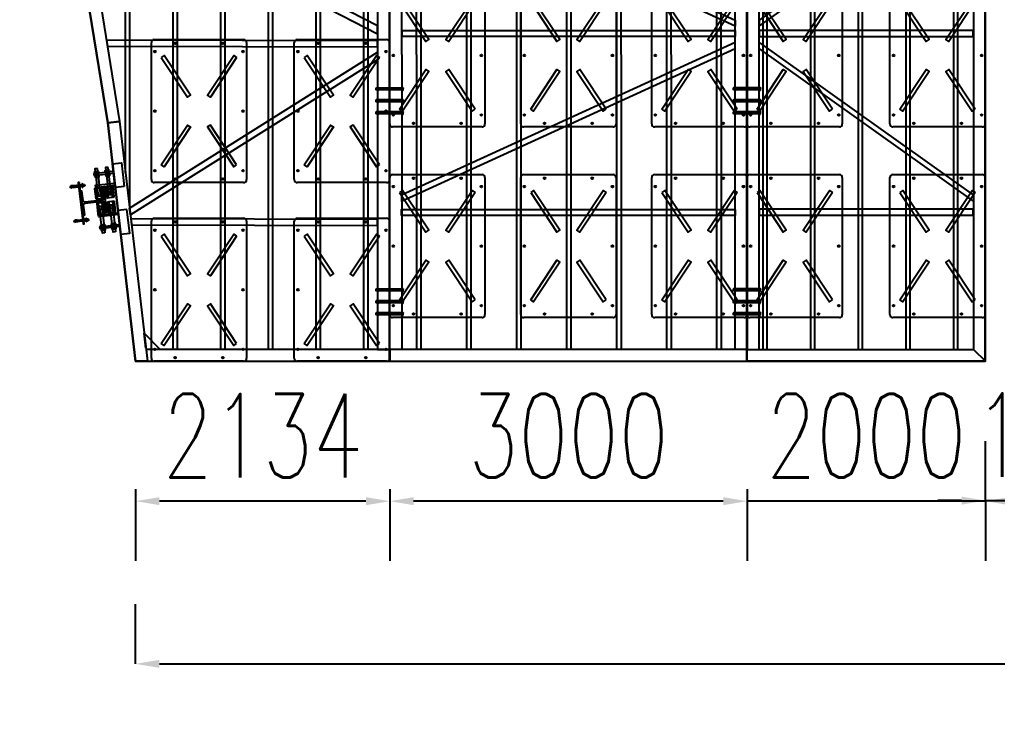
# Model space of a CAD drawing. Extents: x -89702 to 926017, y -610001 to -56924.
# Drawn here: x 327842 to 336052, y -133761 to -127853 of the extents above; entities that cross this region are included whole.
import ezdxf

# ---------------------------------------------------------------- set-up
doc = ezdxf.new("R2010")
doc.units = 0
doc.header["$LTSCALE"] = 10
doc.header["$MEASUREMENT"] = 0
doc.linetypes.add('CENTER', pattern=[2, 1.25, -0.25, 0.25, -0.25])
for name, color, linetype in [('BJ02', 2, 'Continuous'), ('CEN', 1, 'CENTER'), ('L-TEXT文字标注', 7, 'Continuous'), ('W-FLOAT_BOWL浮筒', 253, 'Continuous'), ('W-STEEL_FRAME钢架', 3, 'Continuous'), ('W-STEEL_KEEL钢龙骨', 5, 'Continuous'), ('螺栓孔位', 2, 'Continuous'), ('铝合金', 7, 'Continuous')]:
    doc.layers.add(name, color=color, linetype=linetype)
doc.styles.add('STANDARD_T3', font='simplex.shx', dxfattribs={"width": 0.7, "bigfont": 'gbcbig.shx'})
doc.dimstyles.new('W&&200', dxfattribs={"dimtxt": 700, "dimasz": 200, "dimexe": 500, "dimexo": 600, "dimgap": 200, "dimtad": 1, "dimdec": 0, "dimzin": 0, "dimdsep": 46, "dimtxsty": 'STANDARD_T3', "dimcen": 0.09, "dimclrd": 1, "dimclre": 1, "dimclrt": 7, "dimazin": 2, "dimtfac": 1, "dimtdec": 0, "dimtix": 1, "dimtmove": 2, "dimatfit": 3, "dimfxl": 0, "dimtolj": 1, "dimtzin": 0, "dimarcsym": 0})
pattern_1 = [(49.6842015, (-1069730.3955, -2707870.676), (-6.052264039, 5.135562896), []), (139.6842015, (-1069730.3955, -2707870.676), (-5.135562896, -6.052264039), [])]
pattern_2 = [(49.6842015, (-1069640.696, -2707863.326), (-6.052264039, 5.135562896), []), (139.6842015, (-1069640.696, -2707863.326), (-5.135562896, -6.052264039), [])]

# ---------------------------------------------------------------- blocks, each defined once
blk = doc.blocks.new('0')
at = {"layer": 'BJ02', "color": 5}
for points in [[(582365.5, 9124.4), (579365.6, 9124.4), (579365.5, -875.6), (582365.5, -875.6)], [(584365.5, 9124.4), (582365.5, 9124.4), (582365.5, -875.6), (584365.5, -875.6)], [(579365.5, 5124.3), (576259.2, 5124.3), (576676.6, 3124.4), (576998.9, 1124.4), (577231.9, -875.6), (579365.5, -875.6)]]:
    blk.add_lwpolyline(points, close=True, dxfattribs=at)
blk = doc.blocks.new('HW200a')
at = {"layer": 'W-STEEL_FRAME钢架'}
blk.add_lwpolyline([(-1440883.4, 1205965.4), (-1440803.4, 1205965.4), (-1440803.4, 1205953.4), (-1441003.4, 1205953.4), (-1441003.4, 1205965.4), (-1440923.4, 1205965.4, 0.414214), (-1440907.4, 1205981.4), (-1440907.4, 1206125.4, 0.414214), (-1440923.4, 1206141.4), (-1441003.4, 1206141.4), (-1441003.4, 1206153.4), (-1440803.4, 1206153.4), (-1440803.4, 1206141.4), (-1440883.4, 1206141.4, 0.414214), (-1440899.4, 1206125.4), (-1440899.4, 1205981.4, 0.414214)], format="xyb", close=True, dxfattribs=at)
blk = doc.blocks.new('$matou$00000145')
at = {"layer": 'W-FLOAT_BOWL浮筒'}
for p, q in [((-600, -375), (-600, 375)), ((-575, 400), (575, 400)), ((600, 375), (600, -375)), ((575, -400), (-575, -400))]:
    blk.add_line(p, q, dxfattribs=at)
at = {"layer": 'W-FLOAT_BOWL浮筒', "color": 3}
for p, q in [((-507, 370), (-493, 370)), ((-500, 377), (-500, 363)), ((-7, 370), (7, 370)), ((0, 377), (0, 363)), ((493, 370), (507, 370)), ((500, 377), (500, 363)), ((-577, 200), (-563, 200)), ((-570, 207), (-570, 193)), ((563, 200), (577, 200)), ((570, 207), (570, 193)), ((-577, -200), (-563, -200)), ((-570, -193), (-570, -207)), ((563, -200), (577, -200)), ((570, -193), (570, -207)), ((-507, -370), (-493, -370)), ((-500, -377), (-500, -363)), ((-7, -370), (7, -370)), ((0, -377), (0, -363)), ((493, -370), (507, -370)), ((500, -377), (500, -363))]:
    blk.add_line(p, q, dxfattribs=at)
at = {"layer": 'W-FLOAT_BOWL浮筒', "ltscale": 100}
for points in [[(-450.2, 316.3), (-116.8, 95.4), (-133.3, 70.3), (-466.8, 291.3)], [(450.2, 316.3), (116.8, 95.4), (133.3, 70.3), (466.8, 291.3)], [(-450.2, -316.3), (-116.8, -95.4), (-133.3, -70.3), (-466.8, -291.3)], [(450.2, -316.3), (116.8, -95.4), (133.3, -70.3), (466.8, -291.3)]]:
    blk.add_lwpolyline(points, close=True, dxfattribs=at)
at = {"layer": 'W-FLOAT_BOWL浮筒'}
for centre in [(-500, 370), (0, 370), (500, 370), (-570, 200), (570, 200), (-570, -200), (570, -200), (-500, -370), (0, -370), (500, -370)]:
    blk.add_circle(centre, 7, dxfattribs=at)
for centre, start, end in [((-575, 375), 90, 180), ((575, 375), 0, 90), ((-575, -375), 180, 270), ((575, -375), 270, 0)]:
    blk.add_arc(centre, 25, start, end, dxfattribs=at)
blk = doc.blocks.new('*U165')
at = {"layer": 'W-FLOAT_BOWL浮筒', "rotation": 270}
blk.add_blockref('$matou$00000145', (0, 0), dxfattribs=at)
blk = doc.blocks.new('*U166')
at = {"layer": 'W-FLOAT_BOWL浮筒', "color": 0, "linetype": 'ByBlock', "lineweight": -2, "transparency": 16777216}
for p in [(0, 8000), (1200, 8000), (0, 6400), (1200, 6400), (0, 4800), (1200, 4800), (0, 3200), (1200, 3200), (0, 1600), (1200, 1600), (0, 0), (1200, 0)]:
    blk.add_blockref('*U165', p, dxfattribs=at)
blk = doc.blocks.new('*U191')
at = {"layer": 'W-FLOAT_BOWL浮筒', "rotation": 270}
blk.add_blockref('$matou$00000145', (0, 0), dxfattribs=at)
blk = doc.blocks.new('*U192')
at = {"layer": 'W-FLOAT_BOWL浮筒', "color": 0, "linetype": 'ByBlock', "lineweight": -2, "transparency": 16777216}
for p in [(0, 8000), (1100, 8000), (2200, 8000), (0, 6400), (1100, 6400), (2200, 6400), (0, 4800), (1100, 4800), (2200, 4800), (0, 3200), (1100, 3200), (2200, 3200), (0, 1600), (1100, 1600), (2200, 1600), (0, 0), (1100, 0), (2200, 0)]:
    blk.add_blockref('*U191', p, dxfattribs=at)
blk = doc.blocks.new('*U201')
at = {"layer": 'W-FLOAT_BOWL浮筒', "rotation": 270}
blk.add_blockref('$matou$00000145', (0, 0), dxfattribs=at)
blk = doc.blocks.new('*U202')
at = {"layer": 'W-FLOAT_BOWL浮筒', "color": 0, "linetype": 'ByBlock', "lineweight": -2, "transparency": 16777216}
for p in [(0, 4500), (1200, 4500), (0, 3000), (1200, 3000), (0, 1500), (1200, 1500), (0, 0), (1200, 0)]:
    blk.add_blockref('*U201', p, dxfattribs=at)
blk = doc.blocks.new('*D1413')
at = {"layer": 'Defpoints', "color": 0, "transparency": 16777216}
for p in [(333950.5, -130721.1), (333950.5, -131895.3), (335950.5, -131890.7)]:
    blk.add_point(p, dxfattribs=at)
at = {"layer": 'L-TEXT文字标注', "color": 1, "lineweight": -2, "transparency": 16777216}
for p, q in [((333950.5, -131795.3), (333950.5, -132395.3)), ((333750.5, -131895.3), (333550.5, -131895.3)), ((335950.5, -131895.3), (333950.5, -131895.3)), ((335950.5, -131895.3), (335950.5, -132395.3)), ((336150.5, -131895.3), (336350.5, -131895.3))]:
    blk.add_line(p, q, dxfattribs=at)
at = {"layer": 'L-TEXT文字标注', "color": 1, "transparency": 16777216}
for points in [[(333750.5, -131861.9), (333750.5, -131928.6), (333950.5, -131895.3)], [(336150.5, -131861.9), (336150.5, -131928.6), (335950.5, -131895.3)]]:
    blk.add_solid(points, dxfattribs=at)
at = {"layer": 'L-TEXT文字标注', "color": 7, "transparency": 16777216, "insert": (334950.5, -131345.3), "char_height": 700, "attachment_point": 5, "style": 'STANDARD_T3'}
blk.add_mtext('\\A1;2000', dxfattribs=at)
blk = doc.blocks.new('*D1414')
at = {"layer": 'Defpoints', "color": 0, "transparency": 16777216}
for p in [(330950.5, -130721.1), (333950.5, -130721.1), (330950.5, -131895.3)]:
    blk.add_point(p, dxfattribs=at)
at = {"layer": 'L-TEXT文字标注', "color": 1, "lineweight": -2, "transparency": 16777216}
for p, q in [((330950.5, -131795.3), (330950.5, -132395.3)), ((333950.5, -131795.3), (333950.5, -132395.3)), ((333750.5, -131895.3), (331150.5, -131895.3))]:
    blk.add_line(p, q, dxfattribs=at)
at = {"layer": 'L-TEXT文字标注', "color": 1, "transparency": 16777216}
for points in [[(331150.5, -131861.9), (331150.5, -131928.6), (330950.5, -131895.3)], [(333750.5, -131861.9), (333750.5, -131928.6), (333950.5, -131895.3)]]:
    blk.add_solid(points, dxfattribs=at)
at = {"layer": 'L-TEXT文字标注', "color": 7, "transparency": 16777216, "insert": (332450.5, -131345.3), "char_height": 700, "attachment_point": 5, "style": 'STANDARD_T3'}
blk.add_mtext('\\A1;3000', dxfattribs=at)
blk = doc.blocks.new('*D1412')
at = {"layer": 'Defpoints', "color": 0, "transparency": 16777216}
for p in [(328816.9, -130721.1), (330950.5, -130721.1), (328816.9, -131895.3)]:
    blk.add_point(p, dxfattribs=at)
at = {"layer": 'L-TEXT文字标注', "color": 1, "lineweight": -2, "transparency": 16777216}
for p, q in [((328816.9, -131795.3), (328816.9, -132395.3)), ((330950.5, -131795.3), (330950.5, -132395.3)), ((330750.5, -131895.3), (329016.9, -131895.3))]:
    blk.add_line(p, q, dxfattribs=at)
at = {"layer": 'L-TEXT文字标注', "color": 1, "transparency": 16777216}
for points in [[(329016.9, -131861.9), (329016.9, -131928.6), (328816.9, -131895.3)], [(330750.5, -131861.9), (330750.5, -131928.6), (330950.5, -131895.3)]]:
    blk.add_solid(points, dxfattribs=at)
at = {"layer": 'L-TEXT文字标注', "color": 7, "transparency": 16777216, "insert": (329883.7, -131345.3), "char_height": 700, "attachment_point": 5, "style": 'STANDARD_T3'}
blk.add_mtext('\\A1;2134', dxfattribs=at)
blk = doc.blocks.new('*D1411')
at = {"layer": 'Defpoints', "color": 0, "transparency": 16777216}
for p in [(362950.3, -132265.7), (328816.4, -133260.7), (362950.3, -133260.7)]:
    blk.add_point(p, dxfattribs=at)
at = {"layer": 'L-TEXT文字标注', "color": 1, "lineweight": -2, "transparency": 16777216}
for p, q in [((328816.4, -133260.7), (328816.4, -132760.7)), ((362950.3, -133160.7), (362950.3, -133760.7)), ((329016.4, -133260.7), (362750.3, -133260.7))]:
    blk.add_line(p, q, dxfattribs=at)
at = {"layer": 'L-TEXT文字标注', "color": 1, "transparency": 16777216}
for points in [[(329016.4, -133227.3), (329016.4, -133294), (328816.4, -133260.7)], [(362750.3, -133227.3), (362750.3, -133294), (362950.3, -133260.7)]]:
    blk.add_solid(points, dxfattribs=at)
at = {"layer": 'L-TEXT文字标注', "color": 7, "transparency": 16777216, "insert": (345883.3, -132710.7), "char_height": 700, "attachment_point": 5, "style": 'STANDARD_T3'}
blk.add_mtext('\\A1;34134', dxfattribs=at)
blk = doc.blocks.new('1')
at = {"lineweight": -3}
for p, q in [((-1521933.3, 1214351.8), (-1521931.3, 1214354.8)), ((-1521933.3, 1214136.4), (-1521933.3, 1214351.8)), ((-1521919.3, 1214351.8), (-1521933.3, 1214351.8)), ((-1521921.3, 1214354.8), (-1521931.3, 1214354.8)), ((-1521919.3, 1214351.8), (-1521921.3, 1214354.8)), ((-1521919.3, 1214136.4), (-1521919.3, 1214351.8)), ((-1521938.3, 1214338.4), (-1521935.3, 1214338.4)), ((-1521938.3, 1214336.4), (-1521931.3, 1214336.4)), ((-1521938.3, 1214336.4), (-1521914.3, 1214336.4)), ((-1521936.3, 1214341.4), (-1521936.3, 1214346.4)), ((-1521936.3, 1214346.4), (-1521916.3, 1214346.4)), ((-1521935.3, 1214341.4), (-1521936.3, 1214341.4)), ((-1521933.9, 1214347.4), (-1521931.6, 1214347.4)), ((-1521931.6, 1214347.4), (-1521918.6, 1214347.4)), ((-1521931.6, 1214346.4), (-1521931.6, 1214341.4)), ((-1521918.6, 1214347.4), (-1521920.9, 1214347.4)), ((-1521920.9, 1214346.4), (-1521920.9, 1214341.4)), ((-1521917.3, 1214341.4), (-1521916.3, 1214341.4)), ((-1521914.3, 1214338.4), (-1521917.3, 1214338.4)), ((-1521916.3, 1214341.4), (-1521916.3, 1214346.4)), ((-1521938.3, 1214136.4), (-1521931.3, 1214136.4)), ((-1521938.3, 1214136.4), (-1521914.3, 1214136.4)), ((-1521938.3, 1214134.4), (-1521935.3, 1214134.4)), ((-1521935.3, 1214131.4), (-1521936.3, 1214131.4)), ((-1521936.3, 1214131.4), (-1521936.3, 1214126.4)), ((-1521936.3, 1214126.4), (-1521916.3, 1214126.4)), ((-1521933.9, 1214125.4), (-1521931.6, 1214125.4)), ((-1521931.6, 1214126.4), (-1521931.6, 1214131.4)), ((-1521931.6, 1214125.4), (-1521918.6, 1214125.4)), ((-1521920.9, 1214126.4), (-1521920.9, 1214131.4)), ((-1521918.6, 1214125.4), (-1521920.9, 1214125.4)), ((-1521914.3, 1214134.4), (-1521917.3, 1214134.4)), ((-1521917.3, 1214131.4), (-1521916.3, 1214131.4)), ((-1521916.3, 1214131.4), (-1521916.3, 1214126.4))]:
    blk.add_line(p, q, dxfattribs=at)
at = {"color": 6, "lineweight": -3}
for p, q in [((-1521931.3, 1214136.4), (-1521931.3, 1214354.8)), ((-1521921.3, 1214136.4), (-1521921.3, 1214354.8))]:
    blk.add_line(p, q, dxfattribs=at)
at = {"color": 1}
for p, q in [((-1521936.3, 1214346.4), (-1521933.9, 1214347.4)), ((-1521918.6, 1214347.4), (-1521916.3, 1214346.4))]:
    blk.add_line(p, q, dxfattribs=at)
at = {"lineweight": -3}
for points in [[(-1521933.3, 1214336.4), (-1521938.3, 1214336.4), (-1521938.3, 1214338.4), (-1521914.3, 1214338.4), (-1521914.3, 1214336.4), (-1521919.3, 1214336.4)], [(-1521935.3, 1214338.4), (-1521935.3, 1214341.4), (-1521917.3, 1214341.4), (-1521917.3, 1214338.4)], [(-1521933.3, 1214136.4), (-1521938.3, 1214136.4), (-1521938.3, 1214134.4), (-1521914.3, 1214134.4), (-1521914.3, 1214136.4), (-1521919.3, 1214136.4)], [(-1521935.3, 1214134.4), (-1521935.3, 1214131.4), (-1521917.3, 1214131.4), (-1521917.3, 1214134.4)]]:
    blk.add_lwpolyline(points, dxfattribs=at)
for centre, radius, start, end in [((-1521933.9, 1214128.6), 3.22, 223.60282, 316.39718), ((-1521926.3, 1214140.1), 14.7, 248.76069, 291.23931), ((-1521918.6, 1214128.6), 3.22, 223.60282, 316.39718)]:
    blk.add_arc(centre, radius, start, end, dxfattribs=at)
blk = doc.blocks.new('螺栓孔位')
at = {"layer": '螺栓孔位', "color": 1, "rotation": 270}
for p in [(-1214244.1, -1521833.3), (-1214244.1, -1521933.3), (-1214244.1, -1522033.3)]:
    blk.add_blockref('1', p, dxfattribs=at)
blk = doc.blocks.new('*U1940')
at = {"layer": 'W-STEEL_KEEL钢龙骨', "color": 4}
blk.add_lwpolyline([(-17.7, -4900), (-17.5, 5000), (17.5, 5000), (17.3, -4900)], close=True, dxfattribs=at)
blk = doc.blocks.new('*U1941')
at = {"layer": 'W-STEEL_KEEL钢龙骨', "color": 0, "linetype": 'ByBlock', "lineweight": -2, "transparency": 16777216}
for p in [(0, 0), (400, 0), (800, 0), (1200, 0), (1600, 0)]:
    blk.add_blockref('*U1940', p, dxfattribs=at)
blk = doc.blocks.new('C-5')
at = {"layer": 'W-STEEL_FRAME钢架', "color": 1}
for points in [[(413346.4, -105907.3), (413396.4, -105907.3), (413396.4, -107704.3), (413346.4, -107704.3)], [(414746.4, -107704.3), (414796.4, -107704.3), (413515.1, -105904.3), (413465.1, -105904.3)], [(414846.4, -105907.3), (414896.4, -105907.3), (414896.4, -107704.3), (414846.4, -107704.3)], [(414983.4, -107704.3), (414933.4, -107704.3), (416214.7, -105904.3), (416264.7, -105904.3)], [(416346.4, -105907.3), (416396.4, -105907.3), (416396.4, -107704.3), (416346.4, -107704.3)], [(416496.4, -105904.3), (416446.4, -105904.3), (417729, -107704.3), (417779, -107704.3)], [(417846.4, -105907.3), (417896.4, -105907.3), (417896.4, -107704.3), (417846.4, -107704.3)], [(418015.1, -107704.3), (417965.1, -107704.3), (419246.4, -105904.3), (419296.4, -105904.3)], [(419346.1, -105907.3), (419396.1, -105907.3), (419396.1, -107704.3), (419346.1, -107704.3)], [(419496.1, -105904.3), (419446.1, -105904.3), (420728.7, -107704.3), (420778.7, -107704.3)], [(420846.5, -105907.3), (420896.5, -105907.3), (420896.5, -107704.3), (420846.5, -107704.3)]]:
    blk.add_lwpolyline(points, close=True, dxfattribs=at)
at = {"layer": '铝合金', "color": 3}
blk.add_lwpolyline([(412221, -105904.3), (412121, -105804.3), (422121, -105804.3), (422121, -105904.3), (412221, -105904.3)], dxfattribs=at)
blk.add_lwpolyline([(412121, -107804.3), (412221, -107804.3), (412221, -105904.3), (412121, -105804.3)], close=True, dxfattribs=at)
at = {"layer": '铝合金', "color": 2}
for points in [[(422121, -105904.3), (422031, -105904.3), (422031, -107704.3), (422121, -107704.3)], [(412221, -107704.3), (422121, -107704.3), (422121, -107804.3), (412221, -107804.3)]]:
    blk.add_lwpolyline(points, close=True, dxfattribs=at)
at = {"layer": 'W-STEEL_KEEL钢龙骨', "rotation": 270}
blk.add_blockref('*U1941', (417121, -106054.4), dxfattribs=at)
blk = doc.blocks.new('*U1942')
at = {"layer": 'W-STEEL_KEEL钢龙骨', "color": 4}
blk.add_lwpolyline([(-15.7, -4899.7), (-19.3, 4999.7), (15.7, 4999.7), (19.3, -4899.7)], close=True, dxfattribs=at)
blk = doc.blocks.new('*U1943')
at = {"layer": 'W-STEEL_KEEL钢龙骨', "color": 0, "linetype": 'ByBlock', "lineweight": -2, "transparency": 16777216}
for p in [(0, 0), (420, 0), (840, 0), (1260, 0), (1680, 0), (2100, 0), (2520, 0)]:
    blk.add_blockref('*U1942', p, dxfattribs=at)
blk = doc.blocks.new('C-6')
at = {"layer": 'W-STEEL_FRAME钢架', "color": 1}
for points in [[(594890.4, 20801.2), (594890.4, 20851.2), (597687.4, 20851.2), (597687.4, 20801.2)], [(594887.4, 19452.2), (594887.4, 19402.2), (597687.4, 20684.8), (597687.4, 20734.8)], [(594890.4, 19302.2), (594890.4, 19352.2), (597687.4, 19352.2), (597687.4, 19302.2)], [(597687.4, 17971.2), (597687.4, 17921.2), (594887.4, 19202.5), (594887.4, 19252.5)], [(594890.4, 17803.5), (594890.4, 17853.5), (597687.4, 17853.5), (597687.4, 17803.5)], [(594887.4, 16453.5), (594887.4, 16403.5), (597687.4, 17686.1), (597687.4, 17736.1)], [(594890.4, 16303.5), (594890.4, 16353.5), (597687.4, 16353.5), (597687.4, 16303.5)], [(597687.4, 14940.5), (597687.4, 14890.5), (594887.4, 16171.8), (594887.4, 16221.8)], [(594890.4, 14803.5), (594890.4, 14853.5), (597687.4, 14853.5), (597687.4, 14803.5)], [(597687.4, 14702.5), (597687.4, 14752.5), (594887.4, 13471.2), (594887.4, 13421.2)], [(594887.4, 13301.8), (594887.4, 13351.8), (597687.4, 13351.8), (597687.4, 13301.8)]]:
    blk.add_lwpolyline(points, close=True, dxfattribs=at)
at = {"layer": '铝合金', "color": 2}
blk.add_lwpolyline([(594887.8, 12177.1), (594787.8, 12177.1), (594787.8, 22076.5), (594884.2, 22076.5), (594887.8, 12177.1)], dxfattribs=at)
for points in [[(594884.2, 22076.5), (594884.2, 21986.5), (597684.2, 21986.5), (597684.2, 22076.5)], [(597687.8, 12177.1), (597684.2, 22076.5), (597787.8, 22076.5), (597787.8, 12177.1)]]:
    blk.add_lwpolyline(points, close=True, dxfattribs=at)
at = {"layer": '铝合金', "color": 3}
blk.add_lwpolyline([(597787.8, 12077.1), (597787.8, 12177.1), (594787.8, 12177.1), (594787.8, 12077.1)], close=True, dxfattribs=at)
at = {"layer": 'W-STEEL_KEEL钢龙骨'}
blk.add_blockref('*U1943', (595029.7, 17076.8), dxfattribs=at)
blk = doc.blocks.new('C-17')
at = {"color": 1}
for p, q in [((377907.2, -122296.6), (377892, -122171)), ((377892, -122171), (378027.6, -122306.6)), ((377907.2, -122296.6), (377917.2, -122306.6)), ((378027.6, -122306.6), (377917.2, -122306.6))]:
    blk.add_line(p, q, dxfattribs=at)
at = {"color": 3}
for points in [[(376948.3, -116406.6), (377362.1, -118389.7), (377263.4, -118406.6), (376846.1, -116406.6)], [(377362.1, -118389.7), (377685.1, -120395), (377585.8, -120406.6), (377263.5, -118406.5)], [(377685.1, -120395), (377919.4, -122406.6), (377818.8, -122406.6), (377585.8, -120406.6)]]:
    blk.add_lwpolyline(points, close=True, dxfattribs=at)
at = {"color": 2}
blk.add_lwpolyline([(379852.4, -116406.6), (379852.4, -116496.6), (376967.1, -116496.6), (376948.3, -116406.6)], close=True, dxfattribs=at)
blk.add_lwpolyline([(379852.4, -122306.6), (379952.4, -122306.6), (379952.4, -116406.6), (379852.4, -116406.6), (379852.4, -122306.6)], dxfattribs=at)
at = {"color": 1}
blk.add_lwpolyline([(376979.4, -116496.6), (377070.3, -116496.6), (376987.5, -116594.1), (376968.9, -116505.2)], close=True, dxfattribs=at)
at = {"layer": 'BJ02', "color": 3}
blk.add_lwpolyline([(377919.4, -122406.6), (379952.4, -122406.6), (379952.4, -122306.6), (377907.8, -122306.6)], close=True, dxfattribs=at)
at = {"layer": 'W-STEEL_FRAME钢架', "color": 1}
for points in [[(379852.4, -116842), (379852.4, -116931.2), (377315.1, -118164.6), (377303.8, -118110.3), (379852.4, -116842)], [(379852.4, -119657.7), (379852.4, -119592), (377344.4, -118305), (377359.1, -118375.4), (379852.4, -119657.7)], [(379852.4, -119811.4), (379852.4, -119877), (377776.3, -121177.5), (377769.6, -121120.2), (379852.4, -119811.4)]]:
    blk.add_lwpolyline(points, dxfattribs=at)
for points in [[(379852.4, -118267.5), (379852.4, -118217.5), (377324.8, -118211.1), (377335.2, -118261.1)], [(379852.4, -119767.3), (379852.4, -119717.3), (377575, -119711.5), (377583, -119761.5)], [(379852.4, -121267.3), (379852.4, -121217.3), (377780.1, -121210.9), (377786, -121261.5)]]:
    blk.add_lwpolyline(points, close=True, dxfattribs=at)
at = {"layer": 'W-STEEL_KEEL钢龙骨', "color": 4}
for points in [[(377335.3, -118261.6), (377335.4, -116406.6), (377370.4, -116406.6), (377370.3, -118440.6)], [(377735.1, -120824.6), (377735.4, -116406.6), (377770.4, -116406.6), (377770.1, -121124.9)], [(378135.1, -122306.6), (378135.4, -116406.6), (378170.4, -116406.6), (378170.1, -122306.6)], [(378535.1, -122306.6), (378535.4, -116406.6), (378570.4, -116406.6), (378570.1, -122306.6)], [(378935.1, -122306.6), (378935.4, -116406.6), (378970.4, -116406.6), (378970.1, -122306.6)], [(379335.1, -122306.6), (379335.4, -116406.6), (379370.4, -116406.6), (379370.1, -122306.6)], [(379735.1, -122306.6), (379735.4, -116406.6), (379770.4, -116406.6), (379770.1, -122306.6)]]:
    blk.add_lwpolyline(points, dxfattribs=at)
blk = doc.blocks.new('*D2376')
at = {"layer": 'Defpoints', "color": 0, "transparency": 16777216}
for p in [(335950.5, -131890.7), (337450.3, -131890.7), (337450.3, -131951.6)]:
    blk.add_point(p, dxfattribs=at)
at = {"layer": 'L-TEXT文字标注', "color": 1, "lineweight": -2, "transparency": 16777216}
for p, q in [((335950.5, -131890.7), (335950.5, -131390.7)), ((337450.3, -131890.7), (337450.3, -131390.7)), ((335750.5, -131890.7), (335550.5, -131890.7)), ((335950.5, -131890.7), (337450.3, -131890.7)), ((337650.3, -131890.7), (337850.3, -131890.7))]:
    blk.add_line(p, q, dxfattribs=at)
at = {"layer": 'L-TEXT文字标注', "color": 1, "transparency": 16777216}
for points in [[(335750.5, -131857.4), (335750.5, -131924), (335950.5, -131890.7)], [(337650.3, -131857.4), (337650.3, -131924), (337450.3, -131890.7)]]:
    blk.add_solid(points, dxfattribs=at)
at = {"layer": 'L-TEXT文字标注', "color": 7, "transparency": 16777216, "insert": (336700.4, -131340.7), "char_height": 700, "attachment_point": 5, "style": 'STANDARD_T3'}
blk.add_mtext('\\A1;1500', dxfattribs=at)
blk = doc.blocks.new('NY-M12')
for p, q in [((-0.8, 0), (0.1, -1.5)), ((-0.1, 0), (0.8, -1.5))]:
    blk.add_line(p, q)
blk.add_lwpolyline([(11, 0), (-11, 0), (-11, -1.5), (11, -1.5)], close=True)
blk = doc.blocks.new('$matou$00000104')
for p, q in [((-60.6, 6.1, 0), (-62, 5.3, 0)), ((-62, -5.3, 0), (-62, 5.3, 0)), ((-60.6, 6.1, 0), (-56.9, 5.4, 0)), ((-60.6, -6.1, 0), (-60.6, 6.1, 0)), ((-56.9, 6.5, 0), (-56.9, 5.4, 0)), ((-40.3, 6.5, 0), (-54, 8.9, 0)), ((-46.5, 0.8, 0), (-52.4, 0.8, 0)), ((-46, 0.4, 0), (-46, -0.4, 0)), ((-38.6, 6.1, 0), (-40.3, 6.5, 0)), ((-40.3, 5, 0), (-40.3, 6.5, 0)), ((-38.6, 5, 0), (-40.3, 5, 0)), ((-38.6, -6.1, 0), (-38.6, 6.1, 0)), ((-36.8, 6.5, 0), (-38.2, 6.5, 0)), ((-36.3, -6.1, 0), (-36.3, 6.1, 0)), ((-36.3, 6.1, 0), (18.6, 6.1, 0)), ((19.4, 6.1, 0), (18.6, 6.1, 0)), ((18.6, -4.7, 0), (19.4, 6.1, 0)), ((18.6, -6.1, 0), (18.6, 6.1, 0)), ((19.5, 6.1, 0), (19.3, 6.1, 0)), ((19.4, -4.9, 0), (20.3, 4.8, 0)), ((20.1, 4.9, 0), (19.5, 6.1, 0)), ((21.1, 6.1, 0), (20.4, 4.9, 0)), ((20.4, -3.6, 0), (21, 3.6, 0)), ((21.3, 6.1, 0), (21.1, 6.1, 0)), ((21.2, -4.9, 0), (22.1, 4.8, 0)), ((21.9, 4.9, 0), (21.3, 6.1, 0)), ((22.9, 6.1, 0), (22.2, 4.9, 0)), ((22.3, -3.6, 0), (22.8, 3.6, 0)), ((23.1, 6.1, 0), (22.9, 6.1, 0)), ((23, -4.9, 0), (23.9, 4.8, 0)), ((23.7, 4.9, 0), (23.1, 6.1, 0)), ((24.7, 6.1, 0), (24.1, 4.9, 0)), ((24.1, -3.6, 0), (24.6, 3.6, 0)), ((24.9, 6.1, 0), (24.7, 6.1, 0)), ((24.8, -4.9, 0), (25.7, 4.8, 0)), ((25.6, 4.9, 0), (24.9, 6.1, 0)), ((26.5, 6.1, 0), (25.9, 4.9, 0)), ((25.9, -3.6, 0), (26.5, 3.6, 0)), ((26.7, 6.1, 0), (26.5, 6.1, 0)), ((26.6, -4.9, 0), (27.5, 4.8, 0)), ((27.4, 4.9, 0), (26.7, 6.1, 0)), ((28.3, 6.1, 0), (27.7, 4.9, 0)), ((27.7, -3.6, 0), (28.3, 3.6, 0)), ((28.6, 6.1, 0), (28.3, 6.1, 0)), ((28.5, -4.9, 0), (29.4, 4.8, 0)), ((29.2, 4.9, 0), (28.6, 6.1, 0)), ((30.2, 6.1, 0), (29.5, 4.9, 0)), ((29.5, -3.6, 0), (30.1, 3.6, 0)), ((30.4, 6.1, 0), (30.2, 6.1, 0)), ((30.3, -4.9, 0), (31.2, 4.8, 0)), ((31, 4.9, 0), (30.4, 6.1, 0)), ((32, 6.1, 0), (31.3, 4.9, 0)), ((31.4, -3.6, 0), (31.9, 3.6, 0)), ((32.2, 6.1, 0), (32, 6.1, 0)), ((32.1, -4.9, 0), (33, 4.8, 0)), ((32.8, 4.9, 0), (32.2, 6.1, 0)), ((33.8, 6.1, 0), (33.2, 4.9, 0)), ((33.2, -3.6, 0), (33.7, 3.6, 0)), ((34, 6.1, 0), (33.8, 6.1, 0)), ((33.9, -4.9, 0), (34.8, 4.8, 0)), ((34.7, 4.9, 0), (34, 6.1, 0)), ((35.6, 6.1, 0), (35, 4.9, 0)), ((35, -3.6, 0), (35.5, 3.6, 0)), ((35.8, 6.1, 0), (35.6, 6.1, 0)), ((35.7, -4.9, 0), (36.6, 4.8, 0)), ((36.5, 4.9, 0), (35.8, 6.1, 0)), ((36, 15.2, 0), (40.1, 15.2, 0)), ((36, -15.2, 0), (36, 15.2, 0)), ((37.4, 6.1, 0), (36.8, 4.9, 0)), ((36.8, -3.6, 0), (37.4, 3.6, 0)), ((37.7, 6.1, 0), (37.4, 6.1, 0)), ((37.5, -4.9, 0), (38.5, 4.8, 0)), ((38.3, 4.9, 0), (37.7, 6.1, 0)), ((39.3, 6.1, 0), (38.6, 4.9, 0)), ((38.6, -3.6, 0), (39.2, 3.6, 0)), ((39.5, 6.1, 0), (39.3, 6.1, 0)), ((39.4, -4.9, 0), (40.1, 2.7, 0)), ((40.1, 5, 0), (39.5, 6.1, 0)), ((40.1, 15.2, 0), (40.1, -15.2, 0)), ((48.4, 10.1, 0), (41.6, 10.1, 0)), ((41.6, -10.1, 0), (41.6, 10.1, 0)), ((48.4, 5.3, 0), (41.6, 5.3, 0)), ((48.4, 10.1, 0), (49.2, 8.8, 0)), ((49.2, -8.8, 0), (49.2, 8.8, 0)), ((49.9, 6.1, 0), (49.2, 4.9, 0)), ((49.2, -3.6, 0), (49.8, 3.6, 0)), ((50.1, 6.1, 0), (49.9, 6.1, 0)), ((50, -4.9, 0), (50.9, 4.8, 0)), ((50.7, 4.9, 0), (50.1, 6.1, 0)), ((51.7, 6.1, 0), (51, 4.9, 0)), ((51.1, -3.6, 0), (51.6, 3.6, 0)), ((51.9, 6.1, 0), (51.7, 6.1, 0)), ((51.8, -4.9, 0), (52.7, 4.8, 0)), ((52.5, 4.9, 0), (51.9, 6.1, 0)), ((53.5, 6.1, 0), (52.9, 4.9, 0)), ((52.9, -3.6, 0), (53.4, 3.6, 0)), ((53.7, 6.1, 0), (53.5, 6.1, 0)), ((53.6, -4.9, 0), (54.5, 4.8, 0)), ((54.4, 4.9, 0), (53.7, 6.1, 0)), ((55.3, 6.1, 0), (54.7, 4.9, 0)), ((54.7, -3.6, 0), (55.2, 3.6, 0)), ((55.5, 6.1, 0), (55.3, 6.1, 0)), ((55.4, -4.9, 0), (56.3, 4.8, 0)), ((56.2, 4.9, 0), (55.5, 6.1, 0)), ((57.1, 6.1, 0), (56.5, 4.9, 0)), ((56.5, -3.6, 0), (57.1, 3.6, 0)), ((57.4, 6.1, 0), (57.1, 6.1, 0)), ((57.2, -4.9, 0), (58.2, 4.8, 0)), ((58, 4.9, 0), (57.4, 6.1, 0)), ((58.1, -6.1, 0), (58.1, 0, 0)), ((58.6, 5.5, 0), (58.3, 4.9, 0)), ((58.6, 5.5, 0), (59.3, 4.8, 0)), ((59.3, -4.9, 0), (59.3, 4.8, 0)), ((-60.6, -6.1, 0), (-62, -5.3, 0)), ((-60.6, -6.1, 0), (-56.9, -5.4, 0)), ((-56.9, -6.5, 0), (-56.9, -5.4, 0)), ((-40.3, -6.5, 0), (-54, -8.9, 0)), ((-46.5, -0.8, 0), (-52.4, -0.8, 0)), ((-38.6, -4.8, 0), (-40.3, -5, 0)), ((-40.3, -5, 0), (-40.3, -6.5, 0)), ((-38.6, -6.1, 0), (-40.3, -6.5, 0)), ((-36.8, -6.5, 0), (-38.2, -6.5, 0)), ((18.3, -6.1, 0), (-36.3, -6.1, 0)), ((18.6, -6.1, 0), (18.3, -6.1, 0)), ((19.2, -4.9, 0), (18.6, -6.1, 0)), ((20.2, -6.1, 0), (19.5, -4.9, 0)), ((20.4, -6.1, 0), (20.2, -6.1, 0)), ((21, -4.9, 0), (20.4, -6.1, 0)), ((22, -6.1, 0), (21.3, -4.9, 0)), ((22.2, -6.1, 0), (22, -6.1, 0)), ((22.8, -4.9, 0), (22.2, -6.1, 0)), ((23.8, -6.1, 0), (23.2, -4.9, 0)), ((24, -6.1, 0), (23.8, -6.1, 0)), ((24.7, -4.9, 0), (24, -6.1, 0)), ((25.6, -6.1, 0), (25, -4.9, 0)), ((25.8, -6.1, 0), (25.6, -6.1, 0)), ((26.5, -4.9, 0), (25.8, -6.1, 0)), ((27.4, -6.1, 0), (26.8, -4.9, 0)), ((27.6, -6.1, 0), (27.4, -6.1, 0)), ((28.3, -4.9, 0), (27.6, -6.1, 0)), ((29.3, -6.1, 0), (28.6, -4.9, 0)), ((29.5, -6.1, 0), (29.3, -6.1, 0)), ((30.1, -4.9, 0), (29.5, -6.1, 0)), ((31.1, -6.1, 0), (30.4, -4.9, 0)), ((31.3, -6.1, 0), (31.1, -6.1, 0)), ((31.9, -4.9, 0), (31.3, -6.1, 0)), ((32.9, -6.1, 0), (32.2, -4.9, 0)), ((33.1, -6.1, 0), (32.9, -6.1, 0)), ((33.8, -4.9, 0), (33.1, -6.1, 0)), ((34.7, -6.1, 0), (34.1, -4.9, 0)), ((34.9, -6.1, 0), (34.7, -6.1, 0)), ((35.6, -4.9, 0), (34.9, -6.1, 0)), ((36.5, -6.1, 0), (35.9, -4.9, 0)), ((40.1, -15.2, 0), (36, -15.2, 0)), ((36.7, -6.1, 0), (36.5, -6.1, 0)), ((37.4, -4.9, 0), (36.7, -6.1, 0)), ((38.4, -6.1, 0), (37.7, -4.9, 0)), ((38.6, -6.1, 0), (38.4, -6.1, 0)), ((39.2, -4.9, 0), (38.6, -6.1, 0)), ((40.1, -5.9, 0), (39.5, -4.9, 0)), ((48.4, -5.3, 0), (41.6, -5.3, 0)), ((48.4, -10.1, 0), (41.6, -10.1, 0)), ((48.4, -10.1, 0), (49.2, -8.8, 0)), ((49.8, -4.9, 0), (49.2, -6.1, 0)), ((50.8, -6.1, 0), (50.1, -4.9, 0)), ((51, -6.1, 0), (50.8, -6.1, 0)), ((51.6, -4.9, 0), (51, -6.1, 0)), ((52.6, -6.1, 0), (51.9, -4.9, 0)), ((52.8, -6.1, 0), (52.6, -6.1, 0)), ((53.5, -4.9, 0), (52.8, -6.1, 0)), ((54.4, -6.1, 0), (53.8, -4.9, 0)), ((54.6, -6.1, 0), (54.4, -6.1, 0)), ((55.3, -4.9, 0), (54.6, -6.1, 0)), ((56.2, -6.1, 0), (55.6, -4.9, 0)), ((56.4, -6.1, 0), (56.2, -6.1, 0)), ((57.1, -4.9, 0), (56.4, -6.1, 0)), ((58.1, -6.1, 0), (57.4, -4.9, 0)), ((58.1, -6.1, 0), (59.3, -4.9, 0))]:
    blk.add_line(p, q)
at = {"extrusion": (0, 0, -1)}
for centre, major_axis, start_param, end_param in [((-54.5, 6.5, 0), (-1.71, 1.71), 5.497787, 7.253749), ((-52.4, 5.4, 0), (-3.21, 3.21), 3.926991, 5.497787), ((-53.9, 5.6, 0), (-0.445, 0.445), 4.712389, 10.995574), ((-46.5, 0.4, 0), (0.343, 0.343), -0.785398, 0.785398), ((-46.5, 0.4, 0), (0.343, 0.343), -0.785398, 0.785398), ((-38.2, 6.1, 0), (0.343, 0.343), 3.926991, 5.497787), ((-36.8, 6.1, 0), (0.343, 0.343), -0.785398, 0.785398), ((20.3, 5, 0), (0.129, 0.129), 1.308997, 3.403392), ((22.1, 5, 0), (0.129, 0.129), 1.308997, 3.403392), ((23.9, 5, 0), (0.129, 0.129), 1.308997, 3.403392), ((25.7, 5, 0), (-0.129, 0.129), 2.879793, 4.974188), ((27.5, 5, 0), (-0.129, 0.129), 2.879793, 4.974188), ((29.4, 5, 0), (0.129, 0.129), 1.308997, 3.403392), ((31.2, 5, 0), (0.129, 0.129), 1.308997, 3.403392), ((33, 5, 0), (-0.129, 0.129), 2.879793, 4.974188), ((34.8, 5, 0), (-0.129, 0.129), 2.879793, 4.974188), ((36.6, 5, 0), (-0.129, 0.129), 2.879793, 4.974188), ((38.5, 5, 0), (-0.129, 0.129), 2.879793, 4.974188), ((45, 7.7, 0), (-2.94, 2.94), 1.732823, 2.979566), ((31.1, 0, 0), (12.8, 12.8), 0.489975, 1.080822), ((50.9, 5, 0), (0.129, 0.129), 1.308997, 3.403392), ((52.7, 5, 0), (-0.129, 0.129), 2.879793, 4.974188), ((54.5, 5, 0), (-0.129, 0.129), 2.879793, 4.974188), ((56.3, 5, 0), (-0.129, 0.129), 2.879793, 4.974188), ((58.2, 5, 0), (0.129, 0.129), 1.308997, 3.403392), ((-52.4, -5.4, 0), (-3.21, 3.21), 5.497787, 7.068583), ((-54.5, -6.5, 0), (1.71, 1.71), 2.171029, 3.926991), ((-53.9, -5.6, 0), (0.445, 0.445), 3.141593, 9.424778), ((-46.5, -0.4, 0), (-0.343, 0.343), 2.356194, 3.926991), ((-38.2, -6.1, 0), (0.343, 0.343), 2.356194, 3.926991), ((-36.8, -6.1, 0), (-0.343, 0.343), 2.356194, 3.926991), ((19.4, -5, 0), (-0.129, 0.129), 6.021386, 8.115781), ((21.2, -5, 0), (0.129, 0.129), 4.45059, 6.544985), ((23, -5, 0), (0.129, 0.129), 4.45059, 6.544985), ((24.8, -5, 0), (-0.129, 0.129), 6.021386, 8.115781), ((26.6, -5, 0), (-0.129, 0.129), 6.021386, 8.115781), ((28.5, -5, 0), (-0.129, 0.129), 6.021386, 8.115781), ((30.3, -5, 0), (0.129, 0.129), 4.45059, 6.544985), ((32.1, -5, 0), (0.129, 0.129), 4.45059, 6.544985), ((33.9, -5, 0), (-0.129, 0.129), 6.021386, 8.115781), ((35.7, -5, 0), (-0.129, 0.129), 6.021386, 8.115781), ((37.5, -5, 0), (-0.129, 0.129), 6.021386, 8.115781), ((39.4, -5, 0), (0.129, 0.129), 4.45059, 6.544985), ((45, -7.7, 0), (2.94, 2.94), 0.162027, 1.40877), ((50, -5, 0), (0.129, 0.129), 4.45059, 6.544985), ((51.8, -5, 0), (0.129, 0.129), 4.45059, 6.544985), ((53.6, -5, 0), (-0.129, 0.129), 6.021386, 8.115781), ((55.4, -5, 0), (-0.129, 0.129), 6.021386, 8.115781), ((57.2, -5, 0), (0.129, 0.129), 4.45059, 6.544985)]:
    blk.add_ellipse(centre, major_axis=major_axis, ratio=1, start_param=start_param, end_param=end_param, dxfattribs=at)
for centre in [(-49.7, 4.8, 0), (-49.7, -4.9, 0)]:
    blk.add_ellipse(centre, major_axis=(0.445, 0.445), ratio=1, dxfattribs=at)
at = {"layer": 'CEN'}
blk.add_line((-66.1, 0, 0), (66.1, 0, 0), dxfattribs=at)
at = {"extrusion": (0, 0, -1), "xscale": 1.01056896011507, "yscale": 1.01056896011507, "zscale": -1.010568960117647, "rotation": 90.00000229450367}
blk.add_blockref('NY-M12', (-41.6, 0, 0), dxfattribs=at)

msp = doc.modelspace()

# ---------------------------------------------------------------- hatches: boundary and pattern name
h = msp.add_hatch()
h.set_pattern_fill('ANSI37', color=256, scale=5, angle=4.6842)
h.set_pattern_definition(pattern_2)
h.paths.add_polyline_path([(328534.9, -129265.4, 0.414214), (328529.3, -129261.1), (328514.6, -129262.8), (328522.1, -129327.3), (328528.6, -129326.6), (328532.1, -129356.4), (328540.3, -129355.4, 0.414214), (328544.7, -129349.9)])
h.paths.add_polyline_path([(328485.1, -129356.8, 0.414214), (328490.7, -129361.2), (328498.3, -129360.3), (328494.8, -129330.5), (328501.3, -129329.8), (328493.7, -129265.2), (328479.7, -129266.8, 0.414214), (328475.3, -129272.4)])
h = msp.add_hatch()
h.set_pattern_fill('ANSI37', color=256, scale=5, angle=4.6842)
h.set_pattern_definition(pattern_1)
h.paths.add_polyline_path([(328624.3, -129255, 0.414214), (328618.7, -129250.6), (328604, -129252.4), (328611.5, -129316.9), (328618, -129316.2), (328621.5, -129346), (328629.7, -129345, 0.414214), (328634.1, -129339.5)])
h.paths.add_polyline_path([(328574.5, -129346.4, 0.414214), (328580, -129350.8), (328587.7, -129349.9), (328584.2, -129320.1), (328590.7, -129319.4), (328583.1, -129254.8), (328569.1, -129256.4, 0.414214), (328564.7, -129262)])
h = msp.add_hatch()
h.set_pattern_fill('ANSI37', color=256, scale=5, angle=4.6842)
h.set_pattern_definition(pattern_1)
h.paths.add_polyline_path([(328639.2, -129382.9, 0.414214), (328633.6, -129378.5), (328625.4, -129379.5), (328628.8, -129409.3), (328622.4, -129410), (328629.9, -129474.6), (328644.6, -129472.9, 0.414214), (328649, -129467.3)])
h.paths.add_polyline_path([(328589.4, -129474.3, 0.414214), (328594.9, -129478.7), (328609, -129477), (328601.5, -129412.5), (328595.1, -129413.2), (328591.6, -129383.4), (328584, -129384.3, 0.414214), (328579.6, -129389.9)])
h = msp.add_hatch()
h.set_pattern_fill('ANSI37', color=256, scale=5, angle=4.6842)
h.set_pattern_definition(pattern_2)
h.paths.add_polyline_path([(328549.8, -129393.3, 0.414214), (328544.2, -129388.9), (328536, -129389.9), (328539.4, -129419.7), (328533, -129420.5), (328540.5, -129485), (328555.2, -129483.3, 0.414214), (328559.6, -129477.8)])
h.paths.add_polyline_path([(328500, -129484.7, 0.414214), (328505.6, -129489.1), (328519.6, -129487.5), (328512.1, -129422.9), (328505.7, -129423.6), (328502.2, -129393.8), (328494.6, -129394.7, 0.414214), (328490.2, -129400.3)])

# ---------------------------------------------------------------- linework, layer by layer
for p, q in [((328481.8, -129145.8), (328480, -129130.2)), ((328499.2, -129143.8), (328497.4, -129128.2)), ((328571.2, -129135.4), (328569.4, -129119.8)), ((328588.6, -129133.3), (328586.8, -129117.8)), ((328483.5, -129160.7), (328485.3, -129176.2)), ((328500.9, -129158.7), (328502.7, -129174.2)), ((328572.9, -129150.3), (328574.7, -129165.8)), ((328590.3, -129148.2), (328592.1, -129163.8)), ((328533.7, -129591.5), (328531.9, -129576)), ((328535.5, -129606.4), (328537.3, -129622)), ((328551.1, -129589.5), (328549.3, -129573.9)), ((328552.8, -129604.4), (328554.7, -129620)), ((328623.1, -129581.1), (328621.3, -129565.5)), ((328624.9, -129596), (328626.7, -129611.6)), ((328640.5, -129579.1), (328638.7, -129563.5)), ((328642.2, -129594), (328644.1, -129609.5))]:
    msp.add_line(p, q)
for points in [[(328629.4, -129128.6), (328465.5, -129147.7), (328467.2, -129162.6), (328631.1, -129143.5)], [(328472.9, -129145.3), (328471.5, -129132.7), (328472.7, -129131.1), (328504.6, -129127.4), (328506.2, -129128.6), (328507.7, -129141.3), (328506.4, -129142.9), (328474.6, -129146.6)], [(328496.6, -129103.8), (328474.7, -129106.3), (328501.4, -129334.8), (328523.2, -129332.2)], [(328562.3, -129134.9), (328560.9, -129122.3), (328562.1, -129120.7), (328594, -129116.9), (328595.6, -129118.2), (328597.1, -129130.9), (328595.8, -129132.5), (328563.9, -129136.2)], [(328586, -129093.4), (328564.1, -129095.9), (328590.7, -129324.4), (328612.6, -129321.8)], [(328721.5, -129253.8), (328645, -129262.7), (328621.8, -129064), (328698.3, -129055.1)], [(328475, -129163.1), (328476.5, -129175.8), (328478.1, -129177.1), (328510, -129173.4), (328511.2, -129171.8), (328509.8, -129159.1), (328508.2, -129157.8), (328476.3, -129161.5)], [(328564.4, -129152.7), (328565.9, -129165.4), (328567.5, -129166.7), (328599.4, -129163), (328600.6, -129161.3), (328599.2, -129148.7), (328597.6, -129147.4), (328565.7, -129151.1)], [(328345.3, -129219.4), (328335.3, -129220.5), (328375.8, -129568.2), (328385.8, -129567)], [(328640.9, -129227.9), (328477, -129247), (328478.8, -129261.9), (328642.7, -129242.8)], [(328522.1, -129327.3), (328501.3, -129329.8), (328493.7, -129265.2), (328514.6, -129262.8)], [(328611.5, -129316.9), (328590.7, -129319.4), (328583.1, -129254.8), (328604, -129252.4)], [(328532.1, -129356.4), (328498.3, -129360.3), (328494.8, -129330.5), (328528.6, -129326.6)], [(328621.5, -129346), (328587.7, -129349.9), (328584.2, -129320.1), (328618, -129316.2)], [(328625.4, -129379.5), (328591.6, -129383.4), (328595.1, -129413.2), (328628.8, -129409.3)], [(328536, -129389.9), (328502.2, -129393.8), (328505.7, -129423.6), (328539.4, -129419.7)], [(328559.5, -129643.9), (328537.7, -129646.4), (328511, -129418), (328532.9, -129415.4)], [(328533, -129420.5), (328512.1, -129422.9), (328519.6, -129487.5), (328540.5, -129485)], [(328648.9, -129633.5), (328627.1, -129636), (328600.4, -129407.6), (328622.3, -129405)], [(328622.4, -129410), (328601.5, -129412.5), (328609, -129477), (328629.9, -129474.6)], [(328743.9, -129446.2), (328667.4, -129455.1), (328690.5, -129653.8), (328767, -129644.9)], [(328671.4, -129489.9), (328507.6, -129509), (328505.8, -129494.1), (328669.7, -129475)], [(328683, -129589.2), (328519.1, -129608.3), (328517.4, -129593.4), (328681.3, -129574.3)], [(328524.9, -129591.1), (328523.4, -129578.4), (328524.7, -129576.8), (328556.5, -129573.1), (328558.2, -129574.4), (328559.6, -129587), (328558.3, -129588.7), (328526.5, -129592.4)], [(328526.9, -129608.9), (328528.4, -129621.5), (328530, -129622.8), (328561.9, -129619.1), (328563.2, -129617.5), (328561.7, -129604.8), (328560.1, -129603.6), (328528.2, -129607.3)], [(328614.3, -129580.7), (328612.8, -129568), (328614.1, -129566.4), (328645.9, -129562.7), (328647.5, -129564), (328649, -129576.6), (328647.7, -129578.2), (328615.9, -129581.9)], [(328616.3, -129598.5), (328617.8, -129611.1), (328619.4, -129612.4), (328651.3, -129608.7), (328652.6, -129607.1), (328651.1, -129594.4), (328649.5, -129593.1), (328617.6, -129596.8)]]:
    msp.add_lwpolyline(points, close=True)
for points in [[(328540.3, -129355.4), (328490.7, -129361.2, -0.414214), (328485.1, -129356.8), (328475.3, -129272.4, -0.414214), (328479.7, -129266.8), (328529.3, -129261.1, -0.414214), (328534.9, -129265.4), (328544.7, -129349.9, -0.414214)], [(328629.7, -129345), (328580, -129350.8, -0.414214), (328574.5, -129346.4), (328564.7, -129262, -0.414214), (328569.1, -129256.4), (328618.7, -129250.6, -0.414214), (328624.3, -129255), (328634.1, -129339.5, -0.414214)], [(328633.6, -129378.5), (328584, -129384.3, 0.414214), (328579.6, -129389.9), (328589.4, -129474.3, 0.414214), (328594.9, -129478.7), (328644.6, -129472.9, 0.414214), (328649, -129467.3), (328639.2, -129382.9, 0.414214)], [(328544.2, -129388.9), (328494.6, -129394.7, 0.414214), (328490.2, -129400.3), (328500, -129484.7, 0.414214), (328505.6, -129489.1), (328555.2, -129483.3, 0.414214), (328559.6, -129477.8), (328549.8, -129393.3, 0.414214)]]:
    msp.add_lwpolyline(points, format="xyb", close=True)
for centre, radius, start, end in [((328476.5, -129138), 7.29, 59.77508, 133.51488), ((328491.8, -129156), 27, 77.71116, 115.5788), ((328502.6, -129134.9), 7.29, 59.77508, 133.51488), ((328565.9, -129127.6), 7.29, 59.77508, 133.51488), ((328566, -129128.6), 7.29, 239.77508, 313.51488), ((328581.2, -129145.6), 27, 77.71116, 115.5788), ((328576.8, -129107.6), 27, 257.71116, 295.5788), ((328591.9, -129124.5), 7.29, 59.77508, 133.51488), ((328592.1, -129125.6), 7.29, 239.77508, 313.51488), ((328476.6, -129139), 7.29, 239.77508, 313.51488), ((328480, -129168.4), 7.29, 59.77508, 133.51488), ((328480.2, -129169.5), 7.29, 239.77508, 313.51488), ((328487.4, -129118), 27, 257.71116, 295.5788), ((328495.3, -129186.5), 27, 77.71116, 115.5788), ((328490.9, -129148.4), 27, 257.71116, 295.5788), ((328502.7, -129136), 7.29, 239.77508, 313.51488), ((328506.1, -129165.4), 7.29, 59.77508, 133.51488), ((328506.2, -129166.5), 7.29, 239.77508, 313.51488), ((328569.4, -129158), 7.29, 59.77508, 133.51488), ((328569.6, -129159.1), 7.29, 239.77508, 313.51488), ((328584.7, -129176), 27, 77.71116, 115.5788), ((328580.3, -129138), 27, 257.71116, 295.5788), ((328595.5, -129155), 7.29, 59.77508, 133.51488), ((328595.6, -129156.1), 7.29, 239.77508, 313.51488), ((328528.4, -129583.7), 7.29, 59.77508, 133.51488), ((328528.5, -129584.8), 7.29, 239.77508, 313.51488), ((328532, -129614.2), 7.29, 59.77508, 133.51488), ((328532.1, -129615.2), 7.29, 239.77508, 313.51488), ((328543.7, -129601.7), 27, 77.71116, 115.5788), ((328539.3, -129563.7), 27, 257.71116, 295.5788), ((328547.3, -129632.2), 27, 77.71116, 115.5788), ((328542.8, -129594.2), 27, 257.71116, 295.5788), ((328554.5, -129580.7), 7.29, 59.77508, 133.51488), ((328554.6, -129581.7), 7.29, 239.77508, 313.51488), ((328558, -129611.1), 7.29, 59.77508, 133.51488), ((328558.2, -129612.2), 7.29, 239.77508, 313.51488), ((328617.8, -129573.3), 7.29, 59.77508, 133.51488), ((328617.9, -129574.4), 7.29, 239.77508, 313.51488), ((328621.4, -129603.8), 7.29, 59.77508, 133.51488), ((328621.5, -129604.8), 7.29, 239.77508, 313.51488), ((328633.1, -129591.3), 27, 77.71116, 115.5788), ((328628.7, -129553.3), 27, 257.71116, 295.5788), ((328636.7, -129621.8), 27, 77.71116, 115.5788), ((328632.2, -129583.8), 27, 257.71116, 295.5788), ((328643.9, -129570.3), 7.29, 59.77508, 133.51488), ((328644, -129571.3), 7.29, 239.77508, 313.51488), ((328647.4, -129600.7), 7.29, 59.77508, 133.51488), ((328647.6, -129601.8), 7.29, 239.77508, 313.51488)]:
    msp.add_arc(centre, radius, start, end)

# ---------------------------------------------------------------- block references
at = {"yscale": -1, "rotation": 6.644981937225936}
msp.add_blockref('$matou$00000104', (328330.3, -129251.3, 0), dxfattribs=at)
at = {"rotation": 6.644981937225936}
msp.add_blockref('$matou$00000104', (328363.9, -129539.4, 0), dxfattribs=at)
at = {"layer": 'BJ02'}
for name, p in [('0', (-248417, -129845.5)), ('C-6', (-263837.4, -142798.1))]:
    msp.add_blockref(name, p, dxfattribs=at)
at = {"layer": 'BJ02', "color": 1, "xscale": -1, "rotation": 270}
msp.add_blockref('C-5', (441754.7, -542842), dxfattribs=at)
at = {"layer": 'BJ02', "color": 1}
msp.add_blockref('C-17', (-49003.9, -8314.5), dxfattribs=at)
at = {"layer": 'W-FLOAT_BOWL浮筒'}
for name, p in [('*U192', (331349.5, -129754.5)), ('*U166', (334349.5, -129754.5)), ('*U202', (329348.5, -130121.1))]:
    msp.add_blockref(name, p, dxfattribs=at)
at = {"layer": 'W-STEEL_FRAME钢架', "xscale": -1, "rotation": 96.64498193722605}
msp.add_blockref('HW200a', (1693153.3, -1421044.4), dxfattribs=at)
at = {"layer": '螺栓孔位', "rotation": 180}
for p in [(330942.8, -128541.9), (330944.3, -128543.9), (333942.8, -128541.3), (333944.3, -128543.3), (330942.8, -130228.5), (330944.3, -130230.6), (333942.8, -130227.9), (333944.3, -130229.9)]:
    msp.add_blockref('螺栓孔位', p, dxfattribs=at)

# ---------------------------------------------------------------- dimensions: what is measured, and where the dimension line sits
at = {"layer": 'L-TEXT文字标注', "color": 3}
for base, p1, p2, picture, middle in [((328816.9, -131895.3), (330950.5, -130721.1), (328816.9, -130721.1), '*D1412', (329883.7, -131345.3)), ((330950.5, -131895.3), (333950.5, -130721.1), (330950.5, -130721.1), '*D1414', (332450.5, -131345.3)), ((333950.5, -131895.3), (335950.5, -131890.7), (333950.5, -130721.1), '*D1413', (334950.5, -131345.3)), ((337450.3, -131890.7), (335950.5, -131890.7), (337450.3, -131951.6), '*D2376', (336700.4, -131340.7)), ((362950.3, -133260.7), (328816.4, -133260.7), (362950.3, -132265.7), '*D1411', (345883.3, -132710.7))]:
    dim = msp.add_linear_dim(base=base, p1=p1, p2=p2, dimstyle='W&&200', override={"dimfxlon": 1}, dxfattribs=at)
    dim.commit()
    dim.dimension.update_dxf_attribs({"geometry": picture, "text_midpoint": middle})

doc.saveas('drawing.dxf')
